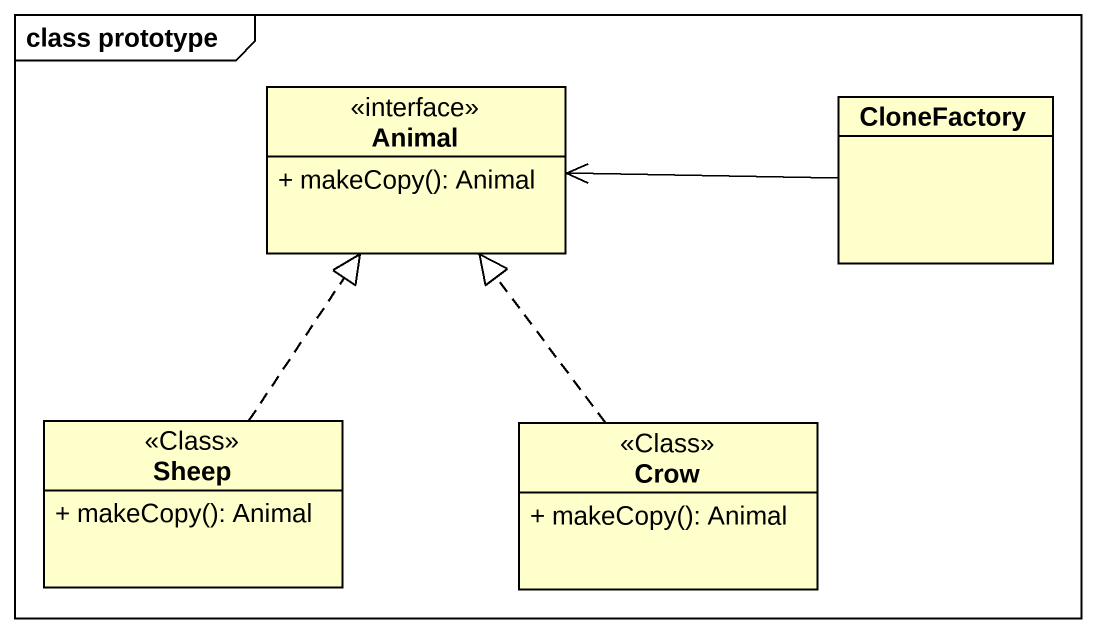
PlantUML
@startuml
mainframe class prototype
hide circle
hide empty members
skinparam classAttributeIconSize 0
class Animal <<interface>> {
  + makeCopy(): Animal
}
class CloneFactory
class Sheep <<Class>> {
  + makeCopy(): Animal
}
class Crow <<Class>> {
  + makeCopy(): Animal
}
CloneFactory -left-> Animal
Sheep .up.|> Animal
Crow .up.|> Animal
@enduml
